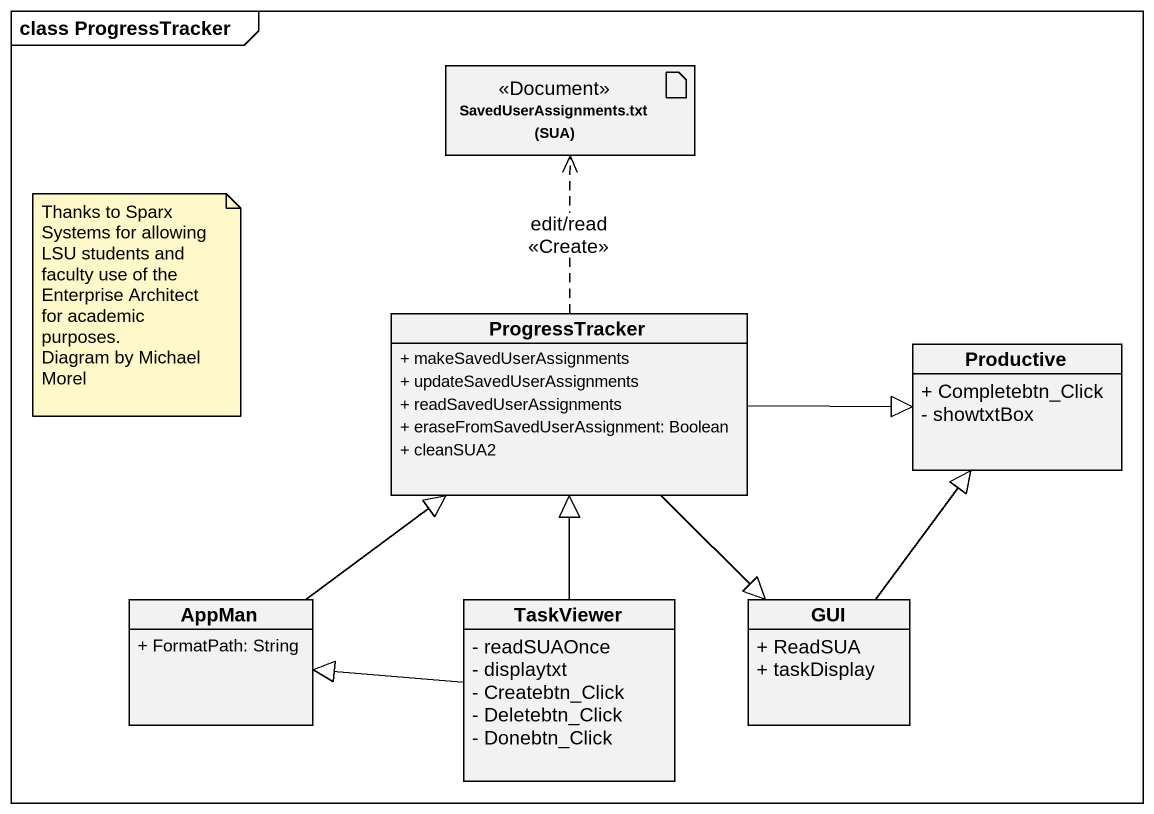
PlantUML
@startuml
mainframe class ProgressTracker
allowmixing
hide circle
hide empty members
skinparam classAttributeIconSize 0
artifact "SavedUserAssignments.txt (SUA)" as SavedUserAssignments_txt_SUA <<Document>>
class ProgressTracker {
  + makeSavedUserAssignments
  + updateSavedUserAssignments
  + readSavedUserAssignments
  + eraseFromSavedUserAssignment: Boolean
  + cleanSUA2
}
class Productive {
  + Completebtn_Click
  - showtxtBox
}
class AppMan {
  + FormatPath: String
}
class TaskViewer {
  - readSUAOnce
  - displaytxt
  - Createbtn_Click
  - Deletebtn_Click
  - Donebtn_Click
}
class GUI {
  + ReadSUA
  + taskDisplay
}
ProgressTracker .up.> SavedUserAssignments_txt_SUA : edit/read\n<<Create>>
ProgressTracker -right-|> Productive
ProgressTracker --|> GUI
AppMan -up-|> ProgressTracker
TaskViewer -up-|> ProgressTracker
TaskViewer -left-|> AppMan
GUI -up-|> Productive
note as N1
  Thanks to Sparx Systems for allowing LSU students and faculty use of the Enterprise Architect for academic purposes.
  Diagram by Michael Morel
end note
@enduml
